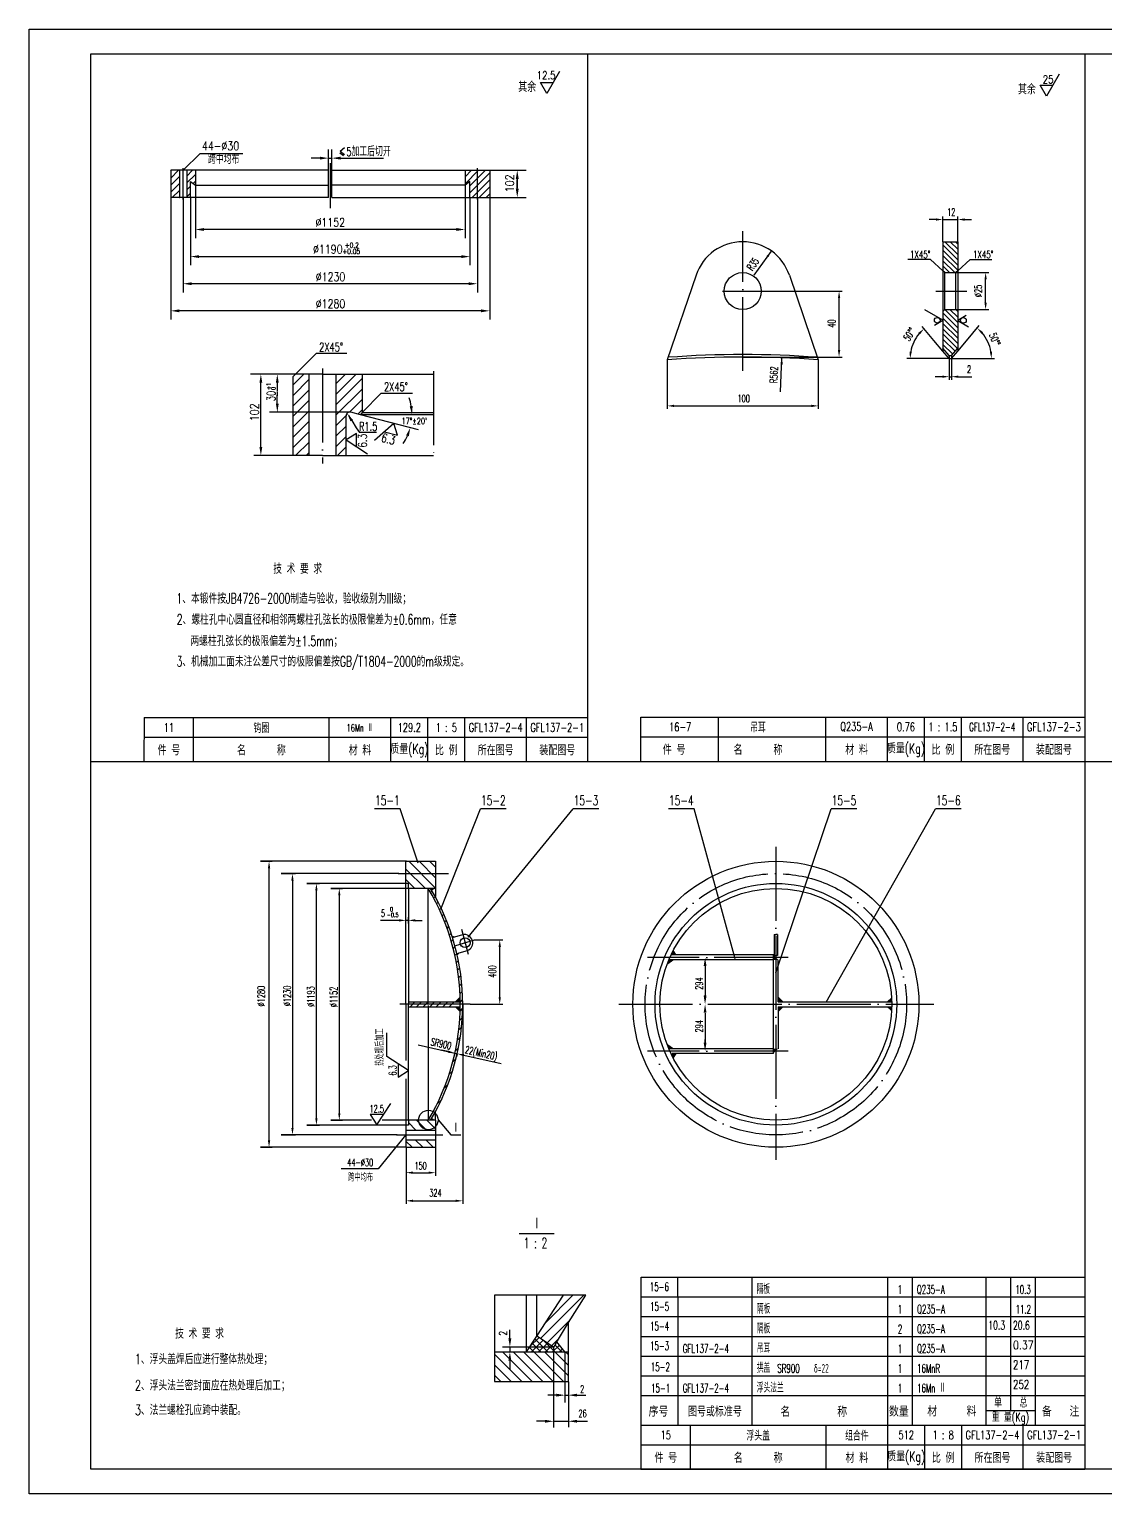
# Model space of a CAD drawing. Extents: x -955 to 1252, y 69 to 1417.
# Drawn here: x -466 to -29, y 69 to 663 of the extents above; entities that cross this region are included whole.
import ezdxf
from ezdxf.enums import TextEntityAlignment as Align

# ---------------------------------------------------------------- set-up
doc = ezdxf.new("R2010")
doc.units = 0
doc.header["$MEASUREMENT"] = 0
doc.linetypes.add('DASHDOT-M', pattern=[36, 30, -3, 0, -3])
doc.linetypes.add('DIVIDE-M', pattern=[39, 30, -3, 0, -3, 0, -3])
doc.layers.get('0').update_dxf_attribs({"linetype": 'CONTINUOUS'})
for name, color, linetype in [('CDR_DWG1', 4, 'CONTINUOUS'), ('CDR_DWG2', 2, 'CONTINUOUS'), ('CDR_DWG3', 1, 'DASHDOT-M'), ('CDR_DWG4', 3, 'DIVIDE-M')]:
    doc.layers.add(name, color=color, linetype=linetype)
doc.styles.add('HZ', font='romans', dxfattribs={"width": 0.7, "bigfont": 'hz'})

# ---------------------------------------------------------------- blocks, each defined once
blk = doc.blocks.new('*X97')
at = {"color": 0}
for p, q in [((141.67, 70.96), (145.38, 74.67)), ((142.36, 68.82), (147.09, 73.55)), ((146.14, 68.82), (142.59, 72.37)), ((148.97, 68.82), (143.71, 74.08)), ((145.19, 68.82), (148.8, 72.43)), ((151.8, 68.82), (147.03, 73.59)), ((148.02, 68.82), (153.17, 73.97)), ((150.84, 68.82), (153.63, 71.61)), ((154.63, 68.82), (151.77, 71.67)), ((140.48, 68.82), (140.36, 68.95)), ((143.31, 68.82), (141.47, 70.66)), ((153.67, 68.82), (154.89, 70.04))]:
    blk.add_line(p, q, dxfattribs=at)
blk = doc.blocks.new('*X98')
at = {"color": 0}
for p, q in [((138.34, 56.82), (127.28, 67.89)), ((133.11, 66.29), (130.58, 68.82)), ((146.83, 56.82), (134.83, 68.82)), ((151.07, 56.82), (139.07, 68.82)), ((155.31, 56.82), (143.31, 68.82)), ((157.28, 59.1), (147.55, 68.82)), ((157.28, 63.34), (151.8, 68.82)), ((157.28, 67.58), (156.04, 68.82)), ((134.1, 56.82), (127.28, 63.64)), ((129.86, 56.82), (127.28, 59.4)), ((142.58, 56.82), (134.08, 65.32))]:
    blk.add_line(p, q, dxfattribs=at)
blk = doc.blocks.new('*X92')
for p, q in [((9.98, 45.33), (10.61, 45.97)), ((11.23, 43.05), (11.88, 43.7)), ((12.44, 40.72), (13.1, 41.39)), ((13.58, 38.33), (14.26, 39.01)), ((14.67, 35.88), (15.37, 36.58)), ((15.69, 33.37), (16.41, 34.09)), ((16.66, 30.8), (17.39, 31.53)), ((17.56, 28.16), (18.31, 28.92)), ((18.39, 25.46), (19.16, 26.23)), ((19.14, 22.68), (19.94, 23.47)), ((19.83, 19.83), (20.64, 20.64)), ((20.43, 16.89), (21.27, 17.73)), ((20.94, 13.87), (21.81, 14.73)), ((21.37, 10.76), (22.26, 11.65)), ((21.69, 7.55), (22.61, 8.47)), ((21.9, 4.22), (22.85, 5.18)), ((22, 0.78), (22.98, 1.77)), ((21.77, -6.52), (22.84, -5.45)), ((21.96, -2.79), (22.98, -1.77)), ((21.41, -10.41), (22.53, -9.29)), ((20.04, -18.86), (21.29, -17.6)), ((20.84, -14.51), (22.02, -13.33)), ((18.93, -23.5), (20.28, -22.15)), ((17.44, -28.52), (18.91, -27.06)), ((15.41, -34.09), (17.05, -32.45)), ((12.56, -40.48), (14.48, -38.56))]:
    blk.add_line(p, q)
blk = doc.blocks.new('*X96')
for p, q in [((18.71, 5.45), (36.26, 23)), ((20.8, 11.96), (31.84, 23)), ((21.38, 3.71), (30.56, 12.89))]:
    blk.add_line(p, q)
blk = doc.blocks.new('*X93')
at = {"color": 0}
for p, q in [((139.69, 161.53), (136.66, 164.57)), ((143.94, 161.53), (139.94, 165.53)), ((147.66, 162.05), (144.18, 165.53)), ((138.21, 154.53), (135.66, 157.08)), ((142.45, 154.53), (139.45, 157.53)), ((146.69, 154.53), (143.69, 157.53))]:
    blk.add_line(p, q, dxfattribs=at)
blk = doc.blocks.new('*X95')
for p, q in [((101.65, 99), (103.65, 101)), ((104.3, 99), (106.3, 101)), ((106.95, 99), (108.95, 101)), ((109.61, 99), (111.61, 101)), ((112.26, 99), (114.26, 101)), ((114.91, 99), (116.91, 101)), ((117.56, 99), (119.56, 101))]:
    blk.add_line(p, q)
blk = doc.blocks.new('*X94')
at = {"color": 0}
for p, q in [((143.52, 259.53), (135.66, 267.39)), ((147.66, 259.63), (136.76, 270.53)), ((147.66, 263.88), (141, 270.53)), ((147.66, 268.12), (145.25, 270.53)), ((139.27, 259.53), (135.66, 263.15))]:
    blk.add_line(p, q, dxfattribs=at)
blk = doc.blocks.new('*X91')
for p, q in [((97.49, 122.95), (101.86, 127.31)), ((97.49, 118.71), (103.99, 125.21)), ((114.99, 119.24), (123.07, 127.31)), ((114.99, 123.48), (118.83, 127.31)), ((114.99, 114.99), (125.49, 125.49)), ((97.49, 114.46), (103.99, 120.96)), ((114.99, 110.75), (125.49, 121.25)), ((97.49, 110.22), (103.99, 116.72)), ((120.35, 111.87), (125.49, 117.01)), ((97.49, 105.98), (103.99, 112.48)), ((97.49, 101.74), (103.99, 108.24)), ((114.99, 106.51), (119, 110.51)), ((123.8, 111.07), (125.49, 112.77)), ((97.49, 97.49), (103.99, 103.99)), ((114.99, 102.27), (118.99, 106.27)), ((114.99, 98.02), (118.99, 102.02)), ((98.56, 94.31), (103.99, 99.75)), ((102.8, 94.31), (103.99, 95.51)), ((115.53, 94.31), (118.99, 97.78))]:
    blk.add_line(p, q)
blk = doc.blocks.new('*X90')
for p, q in [((47.89, 211.94), (51.06, 215.11)), ((47.89, 214.77), (48.23, 215.11)), ((54.39, 212.78), (56.72, 215.11)), ((47.89, 209.11), (51.39, 212.61)), ((47.89, 206.28), (51.39, 209.78)), ((54.39, 209.96), (57.89, 213.46)), ((54.39, 207.13), (55.89, 208.63)), ((57.02, 209.76), (57.89, 210.63)), ((48.54, 204.11), (51.39, 206.96)), ((51.37, 204.11), (51.39, 204.13)), ((54.39, 204.3), (55.89, 205.8))]:
    blk.add_line(p, q)
blk = doc.blocks.new('*X89')
for p, q in [((167.24, 209.67), (172.68, 215.11)), ((167.24, 212.5), (169.85, 215.11)), ((169.24, 208.84), (175.51, 215.11)), ((169.24, 206.01), (177.24, 214.01)), ((170.17, 204.11), (177.24, 211.18)), ((173, 204.11), (177.24, 208.36)), ((175.82, 204.11), (177.24, 205.53))]:
    blk.add_line(p, q)

msp = doc.modelspace()

# ---------------------------------------------------------------- linework, layer by layer
for p, q in [((-465.68, 663.02), (375.32, 663.02)), ((-465.68, 69.02), (-465.68, 663.02)), ((-239.18, 366.02), (-239.18, 653.02)), ((-37.68, 653.02), (-37.68, 79.02)), ((-48.01, 644.84), (-53.17, 635.92)), ((-53.17, 635.92), (-55.74, 640.38)), ((-55.74, 640.38), (-50.59, 640.38)), ((-403.33, 605.84), (-396.4, 612.65)), ((-396.4, 612.65), (-379.1, 612.65)), ((-344.32, 605.89), (-344.32, 614.25)), ((-342.97, 605.89), (-342.97, 614.25)), ((-339.71, 612.93), (-338.2, 611.76)), ((-337.92, 614.9), (-339.6, 613.48)), ((-337.92, 612.06), (-339.6, 613.48)), ((-347.82, 610.75), (-351.32, 610.75)), ((-344.32, 610.75), (-342.97, 610.75)), ((-339.47, 610.75), (-335.97, 610.75)), ((-335.97, 610.75), (-322.06, 610.75)), ((-279.03, 605.83), (-264.2, 605.83)), ((-267.8, 602.23), (-267.8, 598.63)), ((-267.8, 598.43), (-267.8, 602.03)), ((-408.32, 594.76), (-408.32, 545.31)), ((-403.32, 594.76), (-403.32, 556.31)), ((-400.32, 594.76), (-400.32, 567.31)), ((-398.32, 599.76), (-398.32, 578.31)), ((-288.97, 599.76), (-288.97, 578.31)), ((-286.97, 594.76), (-286.97, 567.31)), ((-283.97, 594.76), (-283.97, 556.31)), ((-279.03, 594.83), (-264.2, 594.83)), ((-278.97, 594.76), (-278.97, 545.31)), ((-97.98, 585.85), (-100.78, 585.85)), ((-95.18, 576.83), (-95.18, 587.1)), ((-95.18, 585.85), (-89.18, 585.85)), ((-89.18, 576.83), (-89.18, 587.1)), ((-86.38, 585.85), (-83.58, 585.85)), ((-292.47, 581.81), (-394.82, 581.81)), ((-89.18, 571.64), (-94.37, 576.83)), ((-89.18, 573.77), (-92.25, 576.83)), ((-89.18, 575.89), (-90.13, 576.83)), ((-396.82, 570.81), (-290.47, 570.81)), ((-171.76, 563.25), (-164.69, 573.07)), ((-89.18, 569.52), (-95.18, 575.52)), ((-89.18, 567.4), (-95.18, 573.4)), ((-89.18, 565.28), (-95.18, 571.28)), ((-100.22, 569.62), (-109.39, 569.62)), ((-95.18, 565.08), (-100.22, 569.62)), ((-90.36, 564.33), (-95.18, 569.16)), ((-92.48, 564.33), (-95.18, 567.04)), ((-94.43, 564.33), (-89.93, 564.33)), ((-90.36, 564.33), (-76.61, 564.33)), ((-89.18, 565.08), (-84.15, 569.62)), ((-84.15, 569.62), (-75.31, 569.62)), ((-287.47, 559.81), (-399.82, 559.81)), ((-77.86, 552.13), (-77.86, 561.53)), ((-164.19, 556.83), (-136.04, 556.83)), ((-137.29, 532.88), (-137.29, 554.03)), ((-282.47, 548.81), (-404.82, 548.81)), ((-95.18, 544.97), (-102.54, 549.21)), ((-89.18, 541.95), (-95.18, 547.95)), ((-89.18, 544.07), (-94.44, 549.32)), ((-94.43, 549.33), (-89.93, 549.33)), ((-89.18, 546.19), (-92.33, 549.33)), ((-89.93, 549.33), (-76.61, 549.33)), ((-85.72, 546.94), (-89.18, 544.94)), ((-98.81, 536.73), (-103.66, 542.5)), ((-98.65, 542.97), (-95.18, 544.97)), ((-89.18, 539.82), (-95.18, 545.82)), ((-89.18, 537.7), (-95.18, 543.7)), ((-89.18, 535.58), (-95.18, 541.58)), ((-89.18, 544.94), (-84.75, 542.38)), ((-85.66, 536.61), (-80.46, 542.81)), ((-95.18, 532.41), (-98.81, 536.73)), ((-89.26, 533.54), (-95.18, 539.46)), ((-90.23, 532.39), (-95.18, 537.34)), ((-91.2, 531.23), (-95.18, 535.22)), ((-89.18, 532.41), (-85.66, 536.61)), ((-357.72, 523.14), (-349.24, 531.63)), ((-349.24, 531.63), (-336.9, 531.63)), ((-206.98, 528.93), (-206.98, 509.01)), ((-176.37, 530.08), (-164.13, 530.08)), ((-176.37, 530.08), (-136.04, 530.08)), ((-160.99, 515.93), (-160.45, 529.77)), ((-145.76, 528.93), (-145.76, 509.01)), ((-102.21, 529.43), (-109.75, 529.43)), ((-92.68, 529.43), (-102.21, 529.43)), ((-92.68, 529.43), (-92.68, 520.85)), ((-91.68, 529.43), (-91.68, 520.85)), ((-91.68, 529.43), (-82.31, 529.43)), ((-82.31, 529.43), (-74.22, 529.43)), ((-357.79, 523.14), (-375.92, 523.14)), ((-368.66, 523.14), (-374.62, 523.14)), ((-341.22, 523.14), (-330.72, 523.14)), ((-371.77, 493.64), (-371.77, 519.64)), ((-365.1, 519.64), (-365.1, 516.14)), ((-95.48, 522.1), (-98.28, 522.1)), ((-92.68, 522.1), (-91.68, 522.1)), ((-88.88, 522.1), (-83.43, 522.1)), ((-365.1, 515.8), (-365.1, 514.32)), ((-365.1, 511.16), (-365.1, 514.66)), ((-330.72, 507.64), (-322.94, 515.42)), ((-322.94, 515.42), (-310.32, 515.42)), ((-335.41, 507.66), (-368.32, 507.66)), ((-336.01, 505.9), (-335.97, 506.08)), ((-335.81, 506.2), (-335.63, 506.2)), ((-204.18, 510.26), (-148.56, 510.26)), ((-333.04, 499.1), (-337.21, 496.47)), ((-334.93, 504.29), (-333.08, 501.32)), ((-333.08, 501.32), (-331.74, 499.44)), ((-333.04, 493.73), (-333.04, 499.1)), ((-324.83, 499.44), (-331.74, 499.44)), ((-317.89, 503.1), (-325.64, 496.16)), ((-321.61, 499.78), (-316.42, 498.4)), ((-316.42, 498.4), (-317.89, 503.1)), ((-337.21, 496.47), (-328.5, 490.77)), ((-358.79, 490.14), (-374.62, 490.14)), ((-341.22, 490.14), (-337.22, 490.14)), ((-419.07, 375.83), (-239.07, 375.83)), ((-217.68, 376.02), (-37.68, 376.02)), ((-217.67, 376.02), (-37.68, 376.02)), ((-440.68, 366.02), (365.32, 366.02)), ((-419.18, 366.02), (-239.18, 366.02)), ((-315.24, 346.87), (-325.69, 346.87)), ((-308, 324.8), (-315.24, 346.87)), ((-298.73, 306.1), (-282.73, 346.87)), ((-287.77, 294.81), (-245.15, 346.87)), ((-272.28, 346.87), (-282.73, 346.87)), ((-234.7, 346.87), (-245.15, 346.87)), ((-196.07, 346.87), (-206.51, 346.87)), ((-179.4, 286.03), (-196.07, 346.87)), ((-162.9, 280.33), (-140.51, 346.87)), ((-142.5, 268.34), (-98.21, 346.87)), ((-130.07, 346.87), (-140.51, 346.87)), ((-87.76, 346.87), (-98.21, 346.87)), ((-312.77, 325.53), (-371.88, 325.53)), ((-371.88, 325.53), (-367.2, 325.53)), ((-368.45, 212.33), (-368.45, 322.73)), ((-315.8, 320.53), (-363.58, 320.53)), ((-363.58, 320.53), (-357.7, 320.53)), ((-358.95, 317.73), (-358.95, 217.33)), ((-353.08, 316.53), (-347.99, 316.53)), ((-312.86, 316.53), (-353.08, 316.53)), ((-349.24, 221.33), (-349.24, 313.73)), ((-311.88, 314.53), (-343.44, 314.53)), ((-343.44, 314.53), (-338.71, 314.53)), ((-339.96, 311.73), (-339.96, 223.33)), ((-315.73, 301.57), (-323.21, 301.57)), ((-312.93, 300.33), (-312.93, 302.82)), ((-311.93, 301.57), (-312.93, 301.57)), ((-311.93, 300.33), (-311.93, 302.82)), ((-309.13, 301.57), (-306.33, 301.57)), ((-285.08, 293.63), (-273.65, 293.63)), ((-274.9, 270.33), (-274.9, 290.83)), ((-163.59, 287.36), (-162.93, 287.36)), ((-191.63, 281.9), (-191.63, 281.69)), ((-191.61, 283.3), (-191.61, 270.56)), ((-289.93, 267.47), (-289.93, 188.94)), ((-286.93, 267.53), (-273.65, 267.53)), ((-191.63, 270.98), (-191.63, 271.19)), ((-303.93, 267.09), (-303.93, 220.53)), ((-191.63, 263.96), (-191.63, 263.75)), ((-191.61, 263.92), (-191.61, 251.19)), ((-320.63, 246.34), (-320.63, 255.95)), ((-308.03, 251.03), (-293.1, 247.72)), ((-191.63, 251.19), (-191.63, 253.25)), ((-311.93, 240.64), (-320.63, 246.34)), ((-295.83, 248.32), (-298.56, 248.93)), ((-293.1, 247.72), (-293.37, 246.48)), ((-293.1, 247.7), (-292.15, 247.49)), ((-292.15, 247.5), (-292.42, 246.27)), ((-289.42, 246.88), (-274.26, 243.48)), ((-316.09, 243.38), (-316.09, 238.01)), ((-316.09, 238.01), (-311.93, 240.64)), ((-324.78, 218.65), (-319.07, 227.35)), ((-326.93, 220.53), (-343.44, 220.53)), ((-343.44, 220.53), (-338.71, 220.53)), ((-327.4, 222.81), (-324.78, 218.65)), ((-322.04, 222.81), (-327.4, 222.81)), ((-310.78, 220.53), (-322.54, 220.53)), ((-299.9, 220.61), (-294.74, 214.54)), ((-316.53, 214.53), (-363.58, 214.53)), ((-363.58, 214.53), (-357.7, 214.53)), ((-353.16, 218.53), (-347.99, 218.53)), ((-312.9, 218.53), (-353.16, 218.53)), ((-312.93, 214.53), (-324.18, 200.82)), ((-294.74, 214.54), (-290.62, 214.54)), ((-312.9, 209.53), (-371.98, 209.53)), ((-371.88, 209.53), (-367.2, 209.53)), ((-312.9, 209.53), (-312.9, 197.98)), ((-300.93, 209.53), (-300.93, 197.98)), ((-324.18, 200.82), (-339.18, 200.82)), ((-312.9, 197.98), (-312.9, 186.57)), ((-310.1, 199.23), (-303.73, 199.23)), ((-310.1, 187.82), (-292.73, 187.82)), ((-289.93, 188.94), (-289.93, 186.57)), ((-67.58, 108.83), (-67.58, 156.83)), ((-217.57, 148.83), (-37.57, 148.83)), ((-217.58, 140.83), (-37.58, 140.83)), ((-217.57, 140.83), (-37.57, 140.83)), ((-270.79, 132.02), (-270.79, 135.52)), ((-253.05, 128.52), (-259.85, 132.95)), ((-217.58, 132.83), (-37.58, 132.83)), ((-253.11, 128.52), (-273.79, 128.52)), ((-270.79, 128.52), (-270.79, 126.52)), ((-252.34, 129.69), (-253.11, 128.52)), ((-253.05, 128.45), (-253.05, 95.88)), ((-248.46, 126.45), (-248.46, 105.99)), ((-217.58, 124.83), (-37.58, 124.83)), ((-270.79, 123.02), (-270.79, 119.52)), ((-247.05, 114.45), (-247.05, 95.96)), ((-217.58, 116.83), (-37.58, 116.83)), ((-251.96, 108.99), (-255.46, 108.99)), ((-248.46, 108.99), (-247.09, 108.99)), ((-243.55, 108.99), (-240.05, 108.99)), ((-217.58, 108.83), (-37.58, 108.83)), ((-67.58, 102.83), (-67.58, 108.83)), ((-77.58, 102.83), (-57.58, 102.83)), ((-256.55, 98.4), (-260.05, 98.4)), ((-252.97, 98.4), (-247.03, 98.4)), ((-243.55, 98.4), (-239.25, 98.4)), ((-217.57, 88.83), (-37.57, 88.83)), ((-217.68, 79.02), (-37.68, 79.02)), ((375.32, 69.02), (-465.68, 69.02))]:
    msp.add_line(p, q)
msp.add_lwpolyline([(-250.67, 645.84), (-255.83, 636.91), (-258.4, 641.37), (-253.25, 641.37)])
for centre, radius in [((-97.49, 544.97), 1.15), ((-86.87, 544.94), 1.15), ((-303.84, 220.61), 3.94)]:
    msp.add_circle(centre, radius)
for centre, radius, start, end in [((-92.68, 529.43), 15.82, 140.15415, 169.84585), ((-91.68, 529.43), 16.22, 9.90494, 40.09506), ((-331.42, 506.64), 20.92, 9.59826, 19.19652), ((-331.42, 506.64), 20.92, 326.30281, 335.90107)]:
    msp.add_arc(centre, radius, start, end)
for points in [[(-347.82, 610.16), (-347.82, 611.33), (-344.32, 610.75)], [(-339.47, 610.16), (-339.47, 611.33), (-342.97, 610.75)], [(-267.2, 602.23), (-268.4, 602.23), (-267.8, 605.83)], [(-267.2, 598.43), (-268.4, 598.43), (-267.8, 594.83)], [(-394.82, 581.23), (-394.82, 582.4), (-398.32, 581.81)], [(-292.47, 581.23), (-292.47, 582.4), (-288.97, 581.81)], [(-97.98, 586.31), (-97.98, 585.38), (-95.18, 585.85)], [(-86.38, 586.31), (-86.38, 585.38), (-89.18, 585.85)], [(-396.82, 570.23), (-396.82, 571.4), (-400.32, 570.81)], [(-290.47, 570.23), (-290.47, 571.4), (-286.97, 570.81)], [(-166.71, 571.07), (-165.95, 570.52), (-164.69, 573.07)], [(-78.33, 561.53), (-77.39, 561.53), (-77.86, 564.33)], [(-399.82, 559.23), (-399.82, 560.4), (-403.32, 559.81)], [(-287.47, 559.23), (-287.47, 560.4), (-283.97, 559.81)], [(-137.75, 554.03), (-136.82, 554.03), (-137.29, 556.83)], [(-404.82, 548.23), (-404.82, 549.4), (-408.32, 548.81)], [(-282.47, 548.23), (-282.47, 549.4), (-278.97, 548.81)], [(-78.33, 552.13), (-77.39, 552.13), (-77.86, 549.33)], [(-105.16, 539.89), (-104.5, 539.23), (-102.85, 541.55)], [(-79.61, 539.54), (-78.95, 540.2), (-81.26, 541.85)], [(-161.02, 526.99), (-160.09, 526.95), (-160.45, 529.77)], [(-137.75, 532.88), (-136.82, 532.88), (-137.29, 530.08)], [(-107.79, 532.17), (-108.72, 532.26), (-108.5, 529.43)], [(-75.24, 532.26), (-76.17, 532.18), (-75.47, 529.43)], [(-371.19, 519.64), (-372.36, 519.64), (-371.77, 523.14)], [(-364.52, 519.64), (-365.68, 519.64), (-365.1, 523.14)], [(-95.48, 522.57), (-95.48, 521.63), (-92.68, 522.1)], [(-88.88, 522.57), (-88.88, 521.63), (-91.68, 522.1)], [(-364.52, 511.16), (-365.68, 511.16), (-365.1, 507.66)], [(-334.44, 504.6), (-335.43, 503.98), (-336.79, 507.26)], [(-311.38, 510.08), (-310.22, 510.18), (-310.51, 506.64)], [(-204.18, 510.73), (-204.18, 509.79), (-206.98, 510.26)], [(-148.56, 510.73), (-148.56, 509.79), (-145.76, 510.26)], [(-312.88, 498.29), (-311.78, 497.91), (-311.17, 501.4)], [(-371.19, 493.64), (-372.36, 493.64), (-371.77, 490.14)], [(-368.92, 322.73), (-367.99, 322.73), (-368.45, 325.53)], [(-359.42, 317.73), (-358.49, 317.73), (-358.95, 320.53)], [(-349.71, 313.73), (-348.77, 313.73), (-349.24, 316.53)], [(-340.43, 311.73), (-339.49, 311.73), (-339.96, 314.53)], [(-302.93, 314.53), (-300.93, 314.53), (-302.41, 313.66)], [(-315.73, 302.03), (-315.73, 301.1), (-312.93, 301.57)], [(-309.13, 302.03), (-309.13, 301.1), (-311.93, 301.57)], [(-294.03, 294.62), (-292.89, 294.94), (-294.28, 295.4)], [(-275.36, 290.83), (-274.43, 290.83), (-274.9, 293.63)], [(-292.28, 288.07), (-291.14, 288.39), (-292.08, 287.27)], [(-204.16, 285.51), (-206.25, 285.51), (-207.04, 283.48)], [(-203.13, 287.54), (-205.36, 287.54), (-204.38, 289.53)], [(-192.21, 283.04), (-191.04, 283.04), (-191.63, 286.54)], [(-161.93, 285.53), (-163.93, 285.53), (-163.93, 287.53)], [(-291.12, 268.45), (-293.12, 268.54), (-291.23, 270.46)], [(-275.36, 270.33), (-274.43, 270.33), (-274.9, 267.53)], [(-192.21, 271.02), (-191.04, 271.02), (-191.63, 267.52)], [(-192.21, 264.1), (-191.04, 264.1), (-191.63, 267.6)], [(-161.87, 268.65), (-161.87, 270.65), (-159.87, 268.65)], [(-115.95, 268.56), (-117.96, 268.56), (-116.05, 270.34)], [(-291.12, 266.6), (-293.11, 266.49), (-291.21, 264.59)], [(-161.87, 266.41), (-161.87, 264.41), (-159.87, 266.41)], [(-115.95, 266.5), (-117.96, 266.5), (-116.05, 264.72)], [(-204.16, 249.55), (-206.25, 249.55), (-207.04, 251.58)], [(-192.21, 252.02), (-191.04, 252.02), (-191.63, 248.52)], [(-161.93, 249.53), (-163.93, 249.53), (-163.93, 247.53)], [(-295.73, 248.78), (-295.93, 247.87), (-293.1, 247.72)], [(-295.73, 248.77), (-295.93, 247.86), (-293.1, 247.7)], [(-289.31, 247.33), (-289.52, 246.42), (-292.15, 247.49)], [(-203.13, 247.52), (-205.36, 247.52), (-204.38, 245.53)], [(-349.71, 221.33), (-348.77, 221.33), (-349.24, 218.53)], [(-340.43, 223.33), (-339.49, 223.33), (-339.96, 220.53)], [(-300.93, 220.53), (-302.93, 220.53), (-302.41, 221.37)], [(-300.93, 220.53), (-302.93, 220.53), (-302.93, 220.53)], [(-302.93, 220.53), (-302.93, 220.53), (-302.93, 220.53)], [(-359.42, 217.33), (-358.49, 217.33), (-358.95, 214.53)], [(-368.92, 212.33), (-367.99, 212.33), (-368.45, 209.53)], [(-310.1, 199.7), (-310.1, 198.76), (-312.9, 199.23)], [(-303.73, 199.7), (-303.73, 198.76), (-300.93, 199.23)], [(-310.1, 188.29), (-310.1, 187.36), (-312.9, 187.82)], [(-292.73, 188.29), (-292.73, 187.36), (-289.93, 187.82)], [(-270.21, 132.02), (-271.38, 132.02), (-270.79, 128.52)], [(-270.21, 123.02), (-271.38, 123.02), (-270.79, 126.52)], [(-251.96, 108.41), (-251.96, 109.58), (-248.46, 108.99)], [(-243.55, 108.41), (-243.55, 109.58), (-247.05, 108.99)], [(-256.55, 97.82), (-256.55, 98.98), (-253.05, 98.4)], [(-243.55, 97.82), (-243.55, 98.98), (-247.05, 98.4)]]:
    msp.add_solid(points)
at = {"layer": 'CDR_DWG1'}
for p, q in [((-440.68, 653.02), (365.32, 653.02)), ((-440.68, 79.02), (-440.68, 653.02)), ((-408.32, 605.83), (-408.32, 594.83)), ((-404.82, 605.83), (-408.32, 605.83)), ((-404.82, 605.83), (-404.82, 594.83)), ((-401.82, 605.83), (-404.82, 605.83)), ((-401.82, 605.83), (-401.82, 594.83)), ((-398.32, 605.83), (-401.82, 605.83)), ((-400.32, 601.33), (-398.32, 599.83)), ((-400.32, 594.83), (-400.32, 601.33)), ((-344.32, 605.83), (-398.32, 605.83)), ((-398.32, 605.83), (-398.32, 599.83)), ((-344.32, 594.83), (-344.32, 605.83)), ((-342.97, 594.83), (-342.97, 605.83)), ((-342.97, 605.83), (-288.97, 605.83)), ((-288.97, 605.83), (-288.97, 599.83)), ((-288.97, 605.83), (-278.97, 605.83)), ((-286.97, 601.33), (-288.97, 599.83)), ((-286.97, 594.83), (-286.97, 601.33)), ((-278.97, 605.83), (-278.97, 594.83)), ((-404.82, 594.83), (-408.32, 594.83)), ((-401.82, 594.83), (-404.82, 594.83)), ((-400.32, 594.83), (-401.82, 594.83)), ((-344.34, 594.83), (-400.32, 594.83)), ((-398.32, 599.83), (-344.32, 599.83)), ((-342.98, 594.83), (-286.97, 594.83)), ((-288.97, 599.83), (-342.97, 599.83)), ((-286.97, 594.83), (-278.97, 594.83)), ((-95.18, 576.83), (-95.18, 565.08)), ((-95.18, 576.83), (-89.18, 576.83)), ((-89.18, 576.83), (-89.18, 565.08)), ((-94.43, 564.33), (-95.18, 565.08)), ((-95.18, 565.08), (-95.18, 532.41)), ((-94.43, 549.33), (-94.43, 564.33)), ((-89.18, 565.08), (-89.93, 564.33)), ((-89.93, 549.33), (-89.93, 564.33)), ((-89.18, 565.08), (-89.18, 532.41)), ((-195.31, 563.27), (-206.98, 528.93)), ((-157.44, 563.27), (-145.76, 528.93)), ((-94.43, 549.33), (-95.18, 548.58)), ((-89.93, 549.33), (-89.18, 548.58)), ((-92.68, 530.66), (-95.18, 533.64)), ((-92.68, 529.43), (-95.18, 532.41)), ((-92.68, 530.66), (-92.68, 529.43)), ((-92.68, 530.66), (-91.68, 530.66)), ((-92.68, 529.43), (-91.68, 529.43)), ((-91.68, 530.66), (-89.18, 533.64)), ((-91.68, 529.43), (-89.18, 532.41)), ((-91.68, 530.66), (-91.68, 529.43)), ((-357.72, 523.14), (-358.72, 522.14)), ((-352.22, 523.14), (-357.72, 523.14)), ((-346.72, 523.14), (-352.22, 523.14)), ((-352.22, 490.14), (-352.22, 523.14)), ((-346.72, 523.14), (-341.22, 523.14)), ((-346.72, 523.14), (-341.72, 523.14)), ((-346.72, 523.14), (-301.72, 523.14)), ((-341.22, 490.14), (-341.22, 523.14)), ((-330.72, 523.14), (-330.72, 507.64)), ((-358.72, 490.14), (-358.72, 522.14)), ((-337.22, 490.14), (-337.22, 506.2)), ((-331.42, 506.64), (-335.35, 507.66)), ((-330.72, 507.64), (-331.42, 506.64)), ((-330.72, 506.64), (-331.42, 506.64)), ((-307.78, 500.53), (-331.36, 506.63)), ((-330.72, 507.64), (-301.72, 507.64)), ((-301.72, 506.64), (-330.72, 506.64)), ((-352.22, 490.14), (-358.72, 490.14)), ((-346.72, 490.14), (-352.22, 490.14)), ((-346.72, 490.14), (-341.22, 490.14)), ((-337.22, 490.14), (-301.72, 490.14)), ((-419.07, 383.83), (-419.18, 366.02)), ((-419.07, 383.83), (-239.07, 383.83)), ((-399.07, 365.83), (-399.07, 383.83)), ((-344.07, 365.83), (-344.07, 383.83)), ((-319.07, 365.83), (-319.07, 383.83)), ((-304.07, 365.83), (-304.07, 383.83)), ((-289.07, 365.83), (-289.07, 383.83)), ((-264.07, 365.83), (-264.07, 383.83)), ((-217.68, 384.02), (-37.68, 384.02)), ((-217.68, 366.02), (-217.68, 384.02)), ((-217.67, 384.01), (-37.68, 384.01)), ((-217.67, 384.01), (-37.68, 384.01)), ((-186.23, 366.02), (-186.23, 384.02)), ((-142.68, 366.02), (-142.68, 384.02)), ((-117.68, 366.02), (-117.68, 384.02)), ((-102.68, 366.02), (-102.68, 384.02)), ((-87.68, 366.02), (-87.68, 384.02)), ((-62.68, 366.02), (-62.68, 384.02)), ((-312.93, 325.53), (-300.93, 325.53)), ((-312.93, 316.53), (-312.93, 325.53)), ((-300.93, 325.53), (-300.93, 314.53)), ((-312.93, 267.53), (-312.93, 316.53)), ((-311.93, 316.53), (-312.93, 316.53)), ((-311.93, 314.53), (-311.93, 316.53)), ((-311.93, 314.53), (-311.93, 267.53)), ((-300.93, 314.53), (-311.93, 314.53)), ((-303.93, 267.97), (-303.93, 314.53)), ((-300.93, 314.53), (-300.93, 311.21)), ((-294.03, 294.62), (-289.87, 295.81)), ((-163.59, 295.81), (-163.59, 287.36)), ((-163.59, 295.81), (-162.93, 295.81)), ((-162.26, 295.81), (-162.93, 295.81)), ((-162.26, 295.81), (-162.26, 287.36)), ((-292.26, 288.09), (-288, 289.3)), ((-163.93, 285.53), (-206.25, 285.53)), ((-163.93, 287.53), (-205.48, 287.53)), ((-163.93, 247.53), (-163.93, 287.53)), ((-162.26, 287.36), (-162.93, 287.36)), ((-161.93, 268.53), (-161.93, 285.53)), ((-312.93, 267.53), (-312.93, 244.8)), ((-311.93, 220.53), (-311.93, 267.53)), ((-311.92, 268.53), (-291.12, 268.53)), ((-161.93, 268.53), (-115.93, 268.53)), ((-311.92, 266.53), (-291.12, 266.53)), ((-161.93, 266.53), (-115.93, 266.53)), ((-161.93, 266.53), (-161.93, 249.53)), ((-163.93, 249.53), (-206.25, 249.53)), ((-163.93, 247.53), (-204.93, 247.53)), ((-312.93, 237.25), (-312.93, 218.78)), ((-300.93, 220.53), (-311.93, 220.53)), ((-311.93, 220.53), (-311.93, 218.53)), ((-300.93, 220.53), (-300.93, 224.38)), ((-300.93, 220.53), (-300.93, 216.53)), ((-311.93, 218.53), (-312.93, 218.53)), ((-312.93, 218.53), (-312.93, 216.53)), ((-312.93, 216.53), (-300.93, 216.53)), ((-312.93, 216.53), (-312.93, 212.53)), ((-300.93, 216.53), (-300.93, 212.53)), ((-312.93, 212.53), (-300.93, 212.53)), ((-312.93, 212.53), (-312.93, 209.53)), ((-312.93, 209.53), (-300.93, 209.53)), ((-300.93, 212.53), (-300.93, 209.53)), ((-217.57, 156.83), (-37.57, 156.83)), ((-217.57, 140.83), (-217.57, 156.83)), ((-202.67, 148.83), (-202.67, 156.83)), ((-172.58, 108.83), (-172.58, 156.83)), ((-117.58, 108.83), (-117.58, 156.83)), ((-107.58, 108.83), (-107.58, 156.83)), ((-77.58, 108.83), (-77.58, 156.83)), ((-57.58, 96.83), (-57.58, 156.83)), ((-277.05, 149.52), (-277.05, 114.52)), ((-240.05, 149.52), (-277.05, 149.52)), ((-264.05, 126.52), (-264.05, 149.52)), ((-259.85, 132.95), (-249.05, 149.52)), ((-259.85, 132.95), (-259.85, 149.52)), ((-247.05, 138.52), (-240.05, 149.52)), ((-202.57, 140.83), (-202.57, 148.83)), ((-252.34, 129.69), (-247.05, 138.52)), ((-247.05, 126.52), (-247.05, 138.52)), ((-217.57, 78.83), (-217.57, 140.83)), ((-202.58, 108.83), (-202.58, 140.83)), ((-264.05, 126.52), (-259.85, 132.95)), ((-277.05, 126.52), (-264.05, 126.52)), ((-264.05, 126.52), (-247.05, 126.52)), ((-248.46, 126.52), (-251.77, 130.64)), ((-247.05, 114.52), (-247.05, 126.52)), ((-277.05, 114.52), (-247.05, 114.52)), ((-202.58, 96.83), (-202.58, 108.83)), ((-172.58, 96.83), (-172.58, 108.83)), ((-117.58, 96.83), (-117.58, 108.83)), ((-107.58, 96.83), (-107.58, 108.83)), ((-77.58, 96.83), (-77.58, 108.83)), ((-217.57, 96.83), (-37.57, 96.83)), ((-197.57, 78.83), (-197.57, 96.83)), ((-142.57, 78.83), (-142.57, 96.83)), ((-117.57, 78.83), (-117.57, 96.83)), ((-102.57, 78.83), (-102.57, 96.83)), ((-87.57, 78.83), (-87.57, 96.83)), ((-62.57, 78.83), (-62.57, 96.83)), ((365.32, 79.02), (-440.68, 79.02))]:
    msp.add_line(p, q, dxfattribs=at)
for centre, radius in [((-176.37, 556.83), 7.5), ((-162.93, 267.53), 58), ((-162.93, 267.53), 49), ((-162.93, 267.53), 47), ((-288.93, 292.53), 2)]:
    msp.add_circle(centre, radius, dxfattribs=at)
for centre, radius, start, end in [((-176.37, 556.83), 20, 18.77819, 161.22181), ((-176.37, 123.83), 406.25, 85.67849, 94.32151), ((-176.37, 123.83), 407.25, 85.73848, 94.26152), ((-335.72, 506.2), 1.5, 75.49934, 180), ((-382.39, 267.53), 91.46, 329.07756, 30.92244), ((-381.39, 267.53), 91.46, 329.07756, 30.92244), ((-289.26, 292.46), 3.4, 291.70928, 100.29072)]:
    msp.add_arc(centre, radius, start, end, dxfattribs=at)
at = {"layer": 'CDR_DWG2'}
msp.add_line((-267.02, 174.57), (-252.77, 174.57), dxfattribs=at)
at = {"layer": 'CDR_DWG3', "linetype": 'DASHDOT-M'}
for p, q in [((-403.32, 593.93), (-403.32, 606.74)), ((-343.68, 608.67), (-343.68, 590.51)), ((-283.97, 593.93), (-283.97, 606.74)), ((-176.37, 524.42), (-176.37, 581.15)), ((-184.62, 556.83), (-164.19, 556.83)), ((-98.08, 556.83), (-85.52, 556.83)), ((-346.72, 525.42), (-346.72, 486.93)), ((-162.93, 331.36), (-162.93, 204.46)), ((-316.13, 320.53), (-295.67, 320.53)), ((-287.55, 287.72), (-290.33, 297.89)), ((-292.77, 291.43), (-285.08, 293.63)), ((-157.93, 286.53), (-214.93, 286.53)), ((-226.67, 267.53), (-98.84, 267.53)), ((-157.93, 248.53), (-214.93, 248.53)), ((-316.73, 214.53), (-297.93, 214.53))]:
    msp.add_line(p, q, dxfattribs=at)
at = {"layer": 'CDR_DWG3'}
msp.add_line((-286.93, 267.53), (-315.46, 267.53), dxfattribs=at)
at = {"layer": 'CDR_DWG3', "linetype": 'DASHDOT-M'}
msp.add_circle((-162.93, 267.53), 53, dxfattribs=at)
at = {"layer": 'CDR_DWG4', "linetype": 'DIVIDE-M'}
msp.add_line((-301.72, 524.34), (-301.72, 489.08), dxfattribs=at)

# ---------------------------------------------------------------- block references
for name, p in [('*X90', (-456.22, 390.72)), ('*X89', (-456.22, 390.72)), ('*X91', (-456.22, 395.83)), ('*X94', (-448.58, 55)), ('*X92', (-312.93, 267.53)), ('*X95', (-412.92, 167.53)), ('*X93', (-448.58, 55)), ('*X96', (-277.05, 126.52)), ('*X97', (-404.32, 57.7)), ('*X98', (-404.32, 57.7))]:
    msp.add_blockref(name, p)

# ---------------------------------------------------------------- texts
at = {"style": 'HZ'}
for s, height, width, p in [('其余', 4, 0.7, (-267.4, 637.62)), ('12.5', 3.2, 0.8, (-259.93, 642.77)), ('25', 3.2, 0.8, (-54.72, 641.08)), ('其余', 4, 0.7, (-64.74, 636.63)), ('跨中均布', 3.5, 0.7, (-393.24, 608.44)), ('5加工后切开', 3.5, 0.7, (-337.12, 611.59)), ('12', 3, 0.65, (-93.48, 587.35)), ('+0.2', 2.04, 0.7, (-337.73, 574.4)), ('1X45%%D', 3, 0.7, (-108.53, 570.15)), ('1X45%%D', 3, 0.7, (-83.01, 570.15)), ('2X45%%D', 3.5, 0.7, (-348.13, 532.35)), ('2', 3, 0.65, (-85.41, 523.6)), ('2X45%%D', 3.5, 0.7, (-321.83, 516.28)), ('100', 3, 0.65, (-178.48, 511.76)), ('           技 术 要 求', 4.2, 0.65, (-389.13, 442.15)), ('1、本锻件按JB4726-2000制造与验收，验收级别为III级；', 4.2, 0.65, (-406, 430.07)), ('2、螺柱孔中心圆直径和相邻两螺柱孔弦长的极限偏差为%%P0.6mm，任意', 4.2, 0.65, (-405.87, 421.53)), ('  两螺柱孔弦长的极限偏差为%%P1.5mm；', 4.2, 0.65, (-404.08, 412.81)), ('3、机械加工面未注公差尺寸的极限偏差按GB/T1804-2000的m级规定。', 4.2, 0.65, (-405.95, 404.53)), ('-0.5', 1.7, 0.7, (-320.65, 302.94)), ('0', 1.7, 0.7, (-319.4, 305.23)), ('跨中均布', 3, 0.65, (-336.38, 195.79)), ('15-6', 3.5, 0.6, (-214.02, 151.22)), ('隔板', 3.5, 0.6, (-170.76, 150.11)), ('Q235-A', 3.5, 0.6, (-105.76, 150.11)), ('15-5', 3.5, 0.6, (-213.92, 143.22)), ('隔板', 3.5, 0.6, (-170.66, 142.11)), ('Q235-A', 3.5, 0.6, (-105.66, 142.11)), ('15-4', 3.5, 0.6, (-213.94, 135.22)), ('隔板', 3.5, 0.6, (-170.68, 134.11)), ('Q235-A', 3.5, 0.6, (-105.68, 134.11)), ('       技 术 要 求', 4.2, 0.65, (-420.78, 131.93)), ('15-3', 3.5, 0.6, (-213.94, 127.22)), ('1、浮头盖焊后应进行整体热处理；', 4.2, 0.65, (-422.76, 121.57)), ('GFL137-2-4', 3.5, 0.6, (-200.68, 126.11)), ('吊耳', 3.5, 0.6, (-170.68, 126.11)), ('Q235-A', 3.5, 0.6, (-105.68, 126.11)), ('15-2', 3.5, 0.6, (-213.61, 118.7)), ('拱盖  SR900   δ=22', 3.5, 0.6, (-170.68, 118.11)), ('16MnR', 3.5, 0.6, (-105.68, 118.11)), ('2、浮头法兰密封面应在热处理后加工；', 4.2, 0.65, (-422.76, 110.88)), ('2', 3, 0.65, (-242.3, 109.94)), ('15-1', 3.5, 0.6, (-213.53, 110.11)), ('GFL137-2-4', 3.5, 0.6, (-200.68, 110.11)), ('浮头法兰', 3.5, 0.6, (-170.68, 110.11)), ('16Mn Ⅱ', 3.5, 0.6, (-105.68, 110.11)), ('单', 3.5, 0.7, (-74.4, 104.08)), ('总', 3.5, 0.7, (-64.13, 104.03)), ('3、法兰螺栓孔应跨中装配。', 4.2, 0.65, (-422.76, 100.91)), ('序号', 4, 0.8, (-214.51, 100.31)), ('图号或标准号', 4, 0.7, (-198.56, 100.33)), ('名        称', 4, 0.8, (-161.09, 100.21)), ('数量', 4, 0.8, (-117.05, 100.33)), ('材     料', 4, 0.8, (-101.51, 100.38)), ('重 量(Kg)', 3.5, 0.7, (-75.34, 98.31)), ('备   注', 4, 0.8, (-55.01, 100.33))]:
    msp.add_text(s, height=height, dxfattribs=dict(at, width=width)).set_placement(p)
for s, height, width, p in [('44-%%C30', 3.5, 0.8, (-388.12, 613.96)), ('%%C1152', 3.5, 0.8, (-343.62, 582.96)), ('%%C1190', 3.5, 0.8, (-344.62, 572.06)), ('+0.05', 2.04, 0.7, (-335.11, 571.89)), ('%%C1230', 3.5, 0.8, (-343.52, 560.86)), ('%%C1280', 3.5, 0.8, (-343.52, 549.96)), ("17%%D%%P20'", 2.5, 0.7, (-309.53, 502.88)), ('R1.5', 3.5, 0.7, (-328.25, 500.19)), ('5', 3, 0.65, (-322.22, 302.95)), ('12.5', 3, 0.65, (-324.78, 223.64)), ('44-%%C30', 3, 0.65, (-331.48, 201.9)), ('150', 3, 0.65, (-306.98, 200.55)), ('324', 3, 0.65, (-300.98, 189.58)), ('26', 3, 0.65, (-241.32, 100.08))]:
    msp.add_text(s, height=height, dxfattribs=dict(at, width=width)).set_placement(p, align=Align.CENTER)
for s, height, rotation, width, p in [('102', 3.5, 90, 0.8, (-269.12, 600.56)), ('102', 3.5, 90, 0.8, (-372.62, 507.66)), ('30', 3.5, 90, 0.7, (-365.9, 514.26)), ('6.3', 3.5, 90, 0.75, (-328.83, 496.12)), ('6.3', 3.5, 345.11373, 0.75, (-320.52, 495.13)), ('%%C1280', 3, 90, 0.65, (-370.15, 270.84)), ('%%C1230', 3, 90, 0.65, (-359.6, 270.92)), ('%%C1193', 3, 90, 0.65, (-350.04, 270.64)), ('%%C1152', 3, 90, 0.65, (-340.76, 270.5)), ('294', 3, 90, 0.65, (-192.52, 275.93)), ('热处理后加工', 3, 90, 0.65, (-321.95, 250.19)), ('294', 3, 90, 0.65, (-192.52, 258.63)), ('6.3', 3, 90, 0.65, (-316.82, 240.71)), ('2', 3.2, 90, 0.7, (-271.97, 134.1))]:
    msp.add_text(s, height=height, rotation=rotation, dxfattribs=dict(at, width=width)).set_placement(p, align=Align.CENTER)
for s, height, rotation, width, p in [('R35', 3, 54, 0.65, (-172.51, 564.78)), ('%%c25', 3, 90, 0.65, (-79.36, 554.39)), ('40', 3, 90, 0.65, (-138.79, 541.99)), ('50%%d%%d', 3, 57.31974, 0.65, (-108.88, 536.25)), ('50%%d%%d', 3, 292.91796, 0.65, (-76.53, 539.09)), ('R562', 3, 88, 0.65, (-162.35, 519.47)), ('+1', 1.7, 90, 0.7, (-367.79, 516.72)), ('0', 1.7, 90, 0.7, (-365.87, 516.72)), ('400', 3, 90, 0.65, (-276.4, 278.31)), ('SR900', 3, 347, 0.65, (-303.12, 250.99)), ('22(Min20)', 3, 347, 0.65, (-289.22, 247.79))]:
    msp.add_text(s, height=height, rotation=rotation, dxfattribs=dict(at, width=width)).set_placement(p)
for s, height, width, p in [('11', 3.5, 0.7, (-409.07, 379.83)), ('钩圈', 3.5, 0.7, (-371.57, 379.83)), ('16Mn Ⅱ', 3, 0.65, (-331.57, 379.83)), ('129.2', 3.5, 0.7, (-311.57, 379.83)), ('1 : 5', 3.5, 0.7, (-296.57, 379.83)), ('GFL137-2-4', 3.5, 0.7, (-276.57, 379.83)), ('GFL137-2-1', 3.5, 0.7, (-251.57, 379.83)), ('16-7', 3.5, 0.7, (-201.72, 380.02)), ('吊耳', 3.5, 0.7, (-170.18, 380.02)), ('Q235-A', 3.5, 0.7, (-130.18, 380.02)), ('0.76', 3.5, 0.7, (-110.18, 380.02)), ('1 : 1.5', 3.5, 0.7, (-95.18, 380.02)), ('GFL137-2-4', 3.5, 0.6, (-75.18, 380.01)), ('GFL137-2-3', 3.5, 0.7, (-50.18, 380.02)), ('件 号', 4, 0.7, (-409.07, 370.83)), ('名      称', 4, 0.7, (-371.57, 370.83)), ('材 料', 4, 0.7, (-331.57, 370.83)), ('质量(Kg)', 4, 0.7, (-311.57, 370.83)), ('比 例', 4, 0.7, (-296.57, 370.83)), ('所在图号', 4, 0.7, (-276.57, 370.83)), ('装配图号', 4, 0.7, (-251.57, 370.83)), ('件 号', 4, 0.7, (-204.19, 371.02)), ('名      称', 4, 0.7, (-170.18, 371.02)), ('材 料', 4, 0.7, (-130.18, 371.02)), ('质量(Kg)', 4, 0.7, (-110.18, 371.02)), ('比 例', 4, 0.7, (-95.18, 371.02)), ('所在图号', 4, 0.7, (-75.18, 371.02)), ('装配图号', 4, 0.7, (-50.18, 371.02)), ('Ⅰ', 4, 0.65, (-292.68, 217.54)), ('1', 3.5, 0.6, (-112.67, 151.81)), ('10.3', 3.5, 0.6, (-62.67, 151.81)), ('1', 3.5, 0.6, (-112.57, 143.81)), ('11.2', 3.5, 0.6, (-62.57, 143.81)), ('2', 3.5, 0.6, (-112.58, 135.81)), ('1', 3.5, 0.6, (-112.58, 127.81)), ('1', 3.5, 0.6, (-112.58, 119.81)), ('1', 3.5, 0.6, (-112.58, 111.81)), ('15', 3.5, 0.7, (-207.57, 92.83)), ('浮头盖', 3.5, 0.7, (-170.07, 92.83)), ('组合件', 3.5, 0.7, (-130.07, 92.83)), ('512', 3.5, 0.7, (-110.07, 92.83)), ('1 : 8', 3.5, 0.7, (-95.07, 92.83)), ('GFL137-2-4', 3.5, 0.7, (-75.07, 92.83)), ('GFL137-2-1', 3.5, 0.7, (-50.07, 92.83)), ('件 号', 4, 0.7, (-207.57, 83.83)), ('名      称', 4, 0.7, (-170.07, 83.83)), ('材 料', 4, 0.7, (-130.07, 83.83)), ('质量(Kg)', 4, 0.7, (-110.07, 83.83)), ('比 例', 4, 0.7, (-95.07, 83.83)), ('所在图号', 4, 0.7, (-75.07, 83.83)), ('装配图号', 4, 0.7, (-50.07, 83.83))]:
    msp.add_text(s, height=height, dxfattribs=dict(at, width=width)).set_placement(p, align=Align.MIDDLE)
for s, width, p, p2 in [('10.3 ', 0.553846, (-76.78, 135.58), (-68.38, 135.58)), ('20.6 ', 0.553846, (-66.78, 135.58), (-58.38, 135.58)), ('0.37', 0.752239, (-66.78, 127.58), (-58.38, 127.58)), ('217 ', 0.622222, (-66.78, 119.58), (-58.38, 119.58)), ('252 ', 0.622222, (-66.78, 111.58), (-58.38, 111.58))]:
    msp.add_text(s, height=3.5, dxfattribs=dict(at, width=width)).set_placement(p, p2, align=Align.FIT)
at = {"layer": 'CDR_DWG1', "style": 'HZ', "width": 0.68}
for s, p in [('15-1', (-320.47, 350.24)), ('15-2', (-277.5, 350.24)), ('15-3', (-239.92, 350.24)), ('15-4', (-201.29, 350.24)), ('15-5', (-135.29, 350.24)), ('15-6', (-92.99, 350.24))]:
    msp.add_text(s, height=4, dxfattribs=at).set_placement(p, align=Align.MIDDLE)
at = {"layer": 'CDR_DWG2', "style": 'HZ', "width": 0.65}
for s, p in [('I', (-260.38, 176.76)), ('1 : 2', (-265.2, 168.58))]:
    msp.add_text(s, height=4.2, dxfattribs=at).set_placement(p)

doc.saveas('drawing.dxf')
